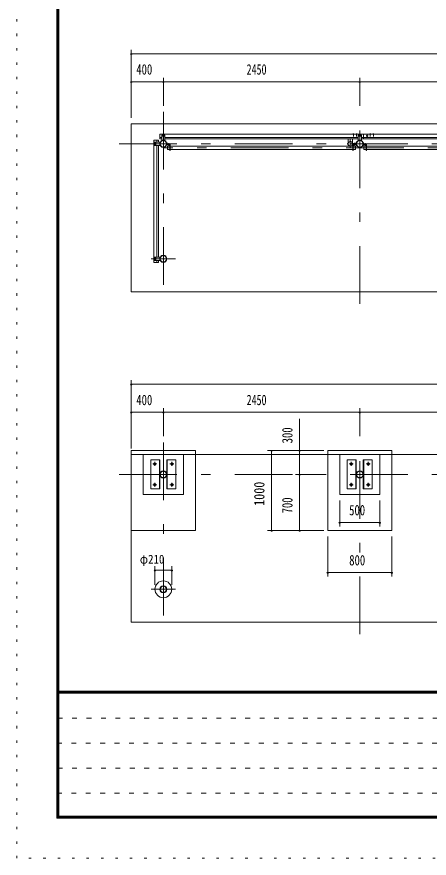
# Model space of a CAD drawing. Units: millimetres, scale not verified. Extents: x -26654 to 26660, y -10500 to 10500.
# Drawn here: x -3040 to 2104, y -10500 to 0 of the extents above; entities that cross this region are included whole.
import ezdxf
from ezdxf.enums import TextEntityAlignment as Align

# ---------------------------------------------------------------- set-up
doc = ezdxf.new("R2010")
doc.units = ezdxf.units.MM
doc.header["$LTSCALE"] = 60
for name, pattern in [('USER1', [3, 1, -2]), ('USER3', [24, 12, -5, 2, -5]), ('USER4', [3, 0.5, -2.5])]:
    doc.linetypes.add(name, pattern=pattern)
for name, color, linetype, lineweight in [('0-2_1-05BOLD', 7, 'Continuous', 18), ('0-3_1-25CENTER', 3, 'USER3', 18), ('0-5_1-55DIM', 3, 'Continuous', 18), ('0-C_F-F1PAPER', 5, 'Continuous', 18), ('0-D_F-E_J_ADD', 5, 'USER4', 18)]:
    doc.layers.add(name, color=color, linetype=linetype, lineweight=lineweight)
doc.styles.add('ＭＳ ゴシック', font='')
doc.styles.get('ＭＳ ゴシック').set_extended_font_data('MS Gothic')

msp = doc.modelspace()

# ---------------------------------------------------------------- linework, layer by layer
at = {"layer": '0-2_1-05BOLD'}
for p, q in [((1155.55, -1460.68), (1155.55, -1464.18)), ((1161.33, -1464.18), (1161.33, -1460.68)), ((1164.69, -1464.18), (1164.69, -1465.78)), ((1195.55, -1460.68), (1195.55, -1464.18)), ((1201.33, -1464.18), (1201.33, -1460.68)), ((1282.94, -1467.38), (1283.94, -1467.38)), ((1362.19, -1464.18), (1362.19, -1465.78)), ((1365.55, -1464.18), (1365.55, -1460.68)), ((1371.33, -1460.68), (1371.33, -1464.18)), ((1402.19, -1464.18), (1402.19, -1465.78)), ((1405.55, -1464.18), (1405.55, -1460.68)), ((1411.33, -1460.68), (1411.33, -1464.18)), ((-1322.11, -1600.33), (-1322.11, -1570.33)), ((-1317.11, -1565.33), (-1256.61, -1565.33)), ((-1291.61, -1565.33), (-1291.61, -1540.33)), ((-1232.06, -1505.78), (-1257.06, -1505.78)), ((-1257.06, -1523.38), (-1232.06, -1523.38)), ((-1197.06, -1475.28), (-1227.06, -1475.28)), ((-1220.56, -1481.78), (-1216.86, -1481.78)), ((-1216.86, -1489.78), (-1220.56, -1489.78)), ((-1203.56, -1481.78), (-1207.26, -1481.78)), ((-1207.26, -1489.78), (-1203.56, -1489.78)), ((1217.94, -1505.78), (-1192.06, -1505.78)), ((-1192.06, -1523.38), (1217.94, -1523.38)), ((-1167.5, -1593.33), (-1167.5, -1573.33)), ((1092.45, -1523.38), (1092.45, -1575.81)), ((1147.44, -1575.81), (1147.44, -1523.38)), ((1190.2, -1573.33), (1190.2, -1593.33)), ((1252.94, -1475.28), (1222.94, -1475.28)), ((1229.44, -1481.78), (1233.14, -1481.78)), ((1233.14, -1489.78), (1229.44, -1489.78)), ((1246.44, -1481.78), (1242.74, -1481.78)), ((1242.74, -1489.78), (1246.44, -1489.78)), ((1257.94, -1540.78), (1257.94, -1480.28)), ((1257.94, -1505.78), (1282.94, -1505.78)), ((1282.49, -1593.33), (1282.49, -1573.33)), ((1283.94, -1502.38), (1282.94, -1502.38)), ((1283.94, -1505.78), (4017.94, -1505.78)), ((-1315.61, -1580.53), (-1315.61, -1576.83)), ((-1315.61, -1590.13), (-1315.61, -1593.83)), ((-1307.61, -1576.83), (-1307.61, -1580.53)), ((-1307.61, -1593.83), (-1307.61, -1590.13)), ((-1291.61, -2999.33), (-1291.61, -1605.33)), ((-1274.01, -1605.33), (-1274.01, -2999.33)), ((-1162.3, -1595.33), (-1132.71, -1595.33)), ((-1132.71, -1598.53), (-1162.3, -1598.53)), ((-1130.7, -1613.13), (-1159.55, -1613.13)), ((1153.39, -1613.13), (-1127.51, -1613.13)), ((-1127.51, -1655.83), (1153.39, -1655.83)), ((1147.28, -1582.33), (1193.49, -1582.33)), ((1193.49, -1588.32), (1147.28, -1588.32)), ((1192.02, -1580.72), (1148.68, -1580.72)), ((1148.68, -1589.93), (1192.02, -1589.93)), ((1153.4, -1666.33), (1153.4, -1600.53)), ((1188.2, -1595.33), (1158.6, -1595.33)), ((1158.6, -1598.53), (1188.2, -1598.53)), ((1287.69, -1595.33), (1317.29, -1595.33)), ((1317.29, -1598.53), (1287.69, -1598.53)), ((1290.44, -1613.13), (1319.29, -1613.13)), ((1322.49, -1613.13), (3953.39, -1613.13)), ((3953.39, -1655.83), (1322.49, -1655.83)), ((-1322.11, -3004.33), (-1322.11, -3034.33)), ((-1317.11, -3039.33), (-1256.61, -3039.33)), ((-1315.61, -3014.53), (-1315.61, -3010.83)), ((-1315.61, -3024.13), (-1315.61, -3027.83)), ((-1307.61, -3010.83), (-1307.61, -3014.53)), ((-1307.61, -3027.83), (-1307.61, -3024.13)), ((-1291.61, -3039.33), (-1291.61, -3064.33)), ((-1274.01, -3064.33), (-1274.01, -3039.33)), ((9387.94, -5460.33), (-1612.05, -5460.33)), ((-1261.1, -5890.33), (-1261.1, -5530.32)), ((-1163, -5530.32), (-1163, -5890.33)), ((1188.9, -5890.33), (1188.9, -5530.32)), ((1287, -5530.32), (1287, -5890.33)), ((1487.94, -5960.33), (1487.94, -5460.33)), ((-1612.05, -6410.33), (-812.05, -6410.33))]:
    msp.add_line(p, q, dxfattribs=at)
for points in [[(9387.94, -3430.33), (-1612.06, -3430.33), (-1612.06, -1335.33), (9387.94, -1335.33)], [(-1207.06, -1482.89), (-1207.06, -1488.67), (-1212.06, -1491.55), (-1217.06, -1488.67), (-1217.06, -1482.89), (-1212.06, -1480)], [(1242.94, -1482.89), (1237.94, -1480), (1232.94, -1482.89), (1232.94, -1488.67), (1237.94, -1491.55), (1242.94, -1488.67)], [(1323.94, -1488.67), (1328.94, -1491.55), (1333.94, -1488.67), (1333.94, -1482.89), (1328.94, -1480), (1323.94, -1482.89)], [(-1308.72, -1590.33), (-1305.84, -1585.33), (-1308.72, -1580.33), (-1314.5, -1580.33), (-1317.39, -1585.33), (-1314.5, -1590.33)], [(-1308.72, -3014.33), (-1314.5, -3014.33), (-1317.39, -3019.33), (-1314.5, -3024.33), (-1308.72, -3024.33), (-1305.84, -3019.33)], [(1637.95, -6410.33), (1637.95, -5410.33), (837.95, -5410.33), (837.95, -6410.33)], [(-1256.6, -5890.33), (-1256.6, -5530.32), (-1368.6, -5530.32), (-1368.6, -5890.33)], [(-1055.5, -5530.32), (-1167.5, -5530.32), (-1167.5, -5890.33), (-1055.5, -5890.33)], [(1193.39, -5890.33), (1081.4, -5890.33), (1081.4, -5530.32), (1193.39, -5530.32)], [(1394.49, -5530.32), (1394.49, -5890.33), (1282.49, -5890.33), (1282.49, -5530.32)]]:
    msp.add_lwpolyline(points, close=True, dxfattribs=at)
for points in [[(-1257.06, -1523.38), (-1257.06, -1465.78), (1282.94, -1465.78), (1282.94, -1523.38), (1257.94, -1523.38)], [(1164.69, -1464.18), (1152.19, -1464.18), (1152.19, -1465.78)], [(1152.67, -1464.18), (1152.67, -1460.68), (1153.54, -1460.18), (1163.34, -1460.18), (1164.22, -1460.68), (1164.22, -1464.18)], [(1204.69, -1465.78), (1204.69, -1464.18), (1192.19, -1464.18), (1192.19, -1465.78)], [(1192.67, -1464.18), (1192.67, -1460.68), (1193.54, -1460.18), (1203.34, -1460.18), (1204.22, -1460.68), (1204.22, -1464.18)], [(4017.94, -1523.38), (1283.94, -1523.38), (1283.94, -1465.78), (9032.94, -1465.78), (9032.94, -1523.38), (9007.94, -1523.38)], [(1362.19, -1464.18), (1374.69, -1464.18), (1374.69, -1465.78)], [(1374.21, -1464.18), (1374.21, -1460.68), (1373.34, -1460.18), (1363.54, -1460.18), (1362.67, -1460.68), (1362.67, -1464.18)], [(1402.19, -1464.18), (1414.69, -1464.18), (1414.69, -1465.78)], [(1414.22, -1464.18), (1414.22, -1460.68), (1413.34, -1460.18), (1403.54, -1460.18), (1402.67, -1460.68), (1402.67, -1464.18)], [(-1274.01, -3064.33), (-1331.61, -3064.33), (-1331.61, -1540.33), (-1274.01, -1540.33), (-1274.01, -1565.33)], [(-1256.61, -1565.33), (-1256.61, -1605.33), (-1317.11, -1605.33)], [(-1232.06, -1480.28), (-1232.06, -1540.78), (-1192.06, -1540.78), (-1192.06, -1480.28)], [(-1167.5, -1573.33), (-1164.31, -1573.33), (-1164.31, -1593.33)], [(1193.39, -1593.33), (1193.39, -1573.33), (1190.2, -1573.33)], [(1217.94, -1480.28), (1217.94, -1540.78), (1257.94, -1540.78)], [(1282.49, -1573.33), (1285.69, -1573.33), (1285.69, -1593.33)], [(-1159.55, -1613.13), (-1159.55, -1655.83), (-1130.7, -1655.83)], [(-1130.71, -1600.53), (-1130.71, -1666.33), (-1127.51, -1666.33), (-1127.51, -1600.53)], [(1156.6, -1600.53), (1156.6, -1666.33), (1153.4, -1666.33)], [(1156.6, -1655.83), (1185.45, -1655.83), (1185.45, -1613.13), (1156.6, -1613.13)], [(1319.29, -1655.83), (1290.44, -1655.83), (1290.44, -1613.13)], [(1319.29, -1600.53), (1319.29, -1666.33), (1322.49, -1666.33), (1322.49, -1600.53)], [(-1256.61, -3039.33), (-1256.61, -2999.33), (-1317.11, -2999.33)], [(-1612.05, -5410.33), (-1612.05, -7555.33), (9387.94, -7555.33), (9387.94, -5410.33)], [(-812.05, -6410.33), (-812.05, -5410.33), (-1612.05, -5410.33)], [(-1462.05, -5460.33), (-1462.05, -5960.33), (-962.05, -5960.33), (-962.05, -5460.33)], [(987.95, -5460.33), (987.95, -5960.33), (1487.94, -5960.33)]]:
    msp.add_lwpolyline(points, dxfattribs=at)
for centre, radius in [((-1212.06, -1585.33), 44.55), ((-1212.06, -1585.33), 40.35), ((-1212.06, -1485.78), 6.25), ((-1212.06, -1485.78), 4.9), ((1119.94, -1585.33), 27.5), ((1237.94, -1585.33), 44.55), ((1237.94, -1585.33), 40.35), ((1237.94, -1485.78), 6.25), ((1237.94, -1485.78), 4.9), ((1328.94, -1485.78), 6.25), ((1328.94, -1485.78), 4.9), ((-1311.61, -1585.33), 6.25), ((-1311.61, -1585.33), 4.9), ((1088.59, -1585.33), 2.25), ((1286.35, -1585.33), 2.25), ((-1311.61, -3019.33), 6.25), ((-1311.61, -3019.33), 4.9), ((-1212.06, -3019.33), 44.55), ((-1212.06, -3019.33), 40.35), ((-1318.55, -5580.33), 14.5), ((-1212.05, -5710.33), 44.55), ((-1212.05, -5710.33), 40.35), ((-1105.55, -5580.33), 14.5), ((1131.45, -5580.33), 14.5), ((1237.95, -5710.33), 44.55), ((1237.95, -5710.33), 40.35), ((1344.45, -5580.33), 14.5), ((-1318.55, -5840.32), 14.5), ((-1105.55, -5840.32), 14.5), ((1131.45, -5840.32), 14.5), ((1344.45, -5840.32), 14.5), ((-1212.05, -7144.33), 105), ((-1212.05, -7144.33), 44.55), ((-1212.05, -7144.33), 40.35)]:
    msp.add_circle(centre, radius, dxfattribs=at)
for centre, radius, start, end in [((1154.11, -1462.49), 2.32, 51.45377, 90), ((1158.44, -1468.69), 8.51, 70.16867, 109.82912), ((1162.77, -1462.5), 2.32, 90, 128.53143), ((1194.11, -1462.49), 2.32, 51.45377, 90), ((1198.44, -1468.69), 8.51, 70.16867, 109.82912), ((1202.77, -1462.5), 2.32, 90, 128.53143), ((1364.11, -1462.49), 2.32, 51.45377, 90), ((1368.44, -1468.69), 8.51, 70.16867, 109.82912), ((1372.77, -1462.5), 2.32, 90, 128.53143), ((1404.11, -1462.49), 2.32, 51.45377, 90), ((1408.44, -1468.69), 8.51, 70.16867, 109.82912), ((1412.77, -1462.5), 2.32, 90, 128.53143), ((-1317.11, -1570.33), 5, 90, 180), ((-1311.61, -1576.83), 4, 0, 180), ((-1227.06, -1480.28), 5, 90, 180), ((-1220.56, -1485.78), 4, 90, 270), ((-1203.56, -1485.78), 4, 270, 90), ((-1197.06, -1480.28), 5, 0, 90), ((1119.94, -1585.33), 29.1, 9.09488, 180), ((1119.94, -1602.73), 44.9, 109.58864, 127.76454), ((1119.94, -1602.73), 44.9, 52.23546, 70.41136), ((1237.94, -1585.33), 46.15, 0, 174.27287), ((1222.94, -1480.28), 5, 90, 180), ((1229.44, -1485.78), 4, 90, 270), ((1246.44, -1485.78), 4, 270, 90), ((1252.94, -1480.28), 5, 0, 90), ((-1317.11, -1600.33), 5, 180, 270), ((-1311.61, -1593.83), 4, 180, 0), ((-1162.3, -1593.33), 5.2, 180, 270), ((-1162.3, -1593.33), 2, 180, 270), ((-1132.71, -1600.53), 5.2, 0, 90), ((-1132.71, -1600.53), 2, 0, 90), ((1088.59, -1585.33), 3.85, 51.34222, 0), ((1119.94, -1585.33), 29.1, 185.93016, 252.80957), ((1119.94, -1585.33), 29.1, 287.19043, 350.90512), ((1158.6, -1600.53), 5.2, 90, 180), ((1158.6, -1600.53), 2, 90, 180), ((1188.2, -1593.33), 2, 270, 0), ((1188.2, -1593.33), 5.2, 270, 0), ((1237.94, -1585.33), 46.15, 185.71837, 356.21085), ((1287.69, -1593.33), 5.2, 180, 270), ((1286.35, -1585.33), 3.85, 180, 127.90752), ((1287.69, -1593.33), 2, 180, 270), ((1317.29, -1600.53), 5.2, 0, 90), ((1317.29, -1600.53), 2, 0, 90), ((-1317.11, -3004.33), 5, 90, 180), ((-1317.11, -3034.33), 5, 180, 270), ((-1311.61, -3010.83), 4, 0, 180), ((-1311.61, -3027.83), 4, 180, 0)]:
    msp.add_arc(centre, radius, start, end, dxfattribs=at)
at = {"layer": '0-3_1-25CENTER'}
for p, q in [((-1212.06, -1185.33), (-1212.06, -3580.33)), ((1237.94, -3580.33), (1237.94, -1185.33)), ((1158.44, -1492.64), (1158.44, -1457.76)), ((1198.44, -1457.76), (1198.44, -1492.64)), ((1328.94, -1505.78), (1328.94, -1465.78)), ((1368.44, -1457.76), (1368.44, -1492.64)), ((1408.44, -1492.64), (1408.44, -1457.76)), ((-1311.61, -1567.83), (-1311.61, -1602.83)), ((-1194.56, -1485.78), (-1229.56, -1485.78)), ((1119.94, -1640.33), (1119.94, -1530.33)), ((1170.42, -1574.56), (1170.42, -1596.09)), ((1220.44, -1485.78), (1255.44, -1485.78)), ((1316.44, -1485.78), (1341.44, -1485.78)), ((-1762.06, -1585.33), (9537.94, -1585.33)), ((8987.94, -1634.48), (-1212.06, -1634.48)), ((-1142.5, -1618.13), (-1142.5, -1576.33)), ((1168.39, -1618.13), (1168.39, -1576.33)), ((1307.49, -1576.33), (1307.49, -1618.13)), ((-1362.06, -3019.33), (-1062.06, -3019.33)), ((-1311.61, -3036.83), (-1311.61, -3001.83)), ((-1212.05, -5310.33), (-1212.05, -7705.33)), ((1237.95, -7705.33), (1237.95, -5310.33)), ((-1318.55, -5605.33), (-1318.55, -5555.33)), ((-1105.55, -5605.33), (-1105.55, -5555.33)), ((1131.45, -5605.33), (1131.45, -5555.33)), ((1344.45, -5605.33), (1344.45, -5555.33)), ((-1293.55, -5580.33), (-1343.55, -5580.33)), ((-1130.55, -5580.33), (-1080.55, -5580.33)), ((1156.45, -5580.33), (1106.45, -5580.33)), ((1319.45, -5580.33), (1369.45, -5580.33)), ((-1762.05, -5710.33), (9537.94, -5710.33)), ((-1343.55, -5840.32), (-1293.55, -5840.32)), ((-1318.55, -5865.32), (-1318.55, -5815.32)), ((-1130.55, -5840.32), (-1080.55, -5840.32)), ((-1105.55, -5815.32), (-1105.55, -5865.32)), ((1106.45, -5840.32), (1156.45, -5840.32)), ((1131.45, -5815.32), (1131.45, -5865.32)), ((1319.45, -5840.32), (1369.45, -5840.32)), ((1344.45, -5815.32), (1344.45, -5865.32)), ((-1362.05, -7144.33), (-1062.05, -7144.33))]:
    msp.add_line(p, q, dxfattribs=at)
at = {"layer": '0-5_1-55DIM'}
for p, q in [((-1612.06, -410.33), (-1612.06, -1260.33)), ((-1602.06, -460.33), (-1622.06, -460.33)), ((-1612.06, -460.33), (9387.94, -460.33)), ((-1602.06, -810.33), (-1622.06, -810.33)), ((9387.94, -810.33), (-1612.06, -810.33)), ((-1202.06, -810.33), (-1222.06, -810.33)), ((-1212.06, -1110.33), (-1212.06, -760.33)), ((1247.94, -810.33), (1227.94, -810.33)), ((1237.94, -1110.33), (1237.94, -760.33)), ((-1602.05, -4585.33), (-1622.05, -4585.33)), ((-1612.05, -5385.33), (-1612.05, -4535.33)), ((-1612.05, -4585.33), (9387.94, -4585.33)), ((-1212.05, -4885.33), (-1212.05, -5235.33)), ((1237.95, -5235.33), (1237.95, -4885.33)), ((-1602.05, -4935.33), (-1622.05, -4935.33)), ((9387.94, -4935.33), (-1612.05, -4935.33)), ((-1202.05, -4935.33), (-1222.05, -4935.33)), ((487.95, -6410.33), (487.95, -5017.83)), ((1247.95, -4935.33), (1227.95, -4935.33)), ((787.95, -5410.33), (87.95, -5410.33)), ((147.95, -5410.33), (127.95, -5410.33)), ((137.95, -6410.33), (137.95, -5410.33)), ((137.95, -5410.33), (137.95, -6410.33)), ((497.95, -5410.33), (477.95, -5410.33)), ((487.95, -5710.33), (487.95, -5410.33)), ((762.95, -5710.33), (437.94, -5710.33)), ((497.95, -5710.33), (477.95, -5710.33)), ((487.95, -6410.33), (487.95, -5710.33)), ((987.95, -6360.33), (987.95, -6035.33)), ((1487.94, -6035.33), (1487.94, -6360.33)), ((997.95, -6310.33), (977.95, -6310.33)), ((987.95, -6310.33), (1487.94, -6310.33)), ((1487.94, -6310.33), (987.95, -6310.33)), ((1497.94, -6310.33), (1477.94, -6310.33)), ((87.95, -6410.33), (787.95, -6410.33)), ((147.95, -6410.33), (127.95, -6410.33)), ((497.95, -6410.33), (477.95, -6410.33)), ((837.95, -6485.33), (837.95, -6985.33)), ((1637.95, -6985.33), (1637.95, -6485.33)), ((-1307.05, -6907.33), (-1327.05, -6907.33)), ((-1317.05, -6857.33), (-1317.05, -7086.91)), ((-1107.05, -6907.33), (-1317.05, -6907.33)), ((-1097.05, -6907.33), (-1117.05, -6907.33)), ((-1107.05, -7086.91), (-1107.05, -6857.33)), ((847.95, -6935.33), (827.95, -6935.33)), ((837.95, -6935.33), (1637.95, -6935.33)), ((837.95, -6935.33), (1637.95, -6935.33)), ((1647.95, -6935.33), (1627.95, -6935.33))]:
    msp.add_line(p, q, dxfattribs=at)
for centre in [(-1612.06, -460.33), (-1612.06, -810.33), (-1212.06, -810.33), (1237.94, -810.33), (-1612.05, -4585.33), (-1612.05, -4935.33), (-1212.05, -4935.33), (1237.95, -4935.33), (137.95, -5410.33), (487.95, -5410.33), (487.95, -5710.33), (987.95, -6310.33), (1487.94, -6310.33), (137.95, -6410.33), (487.95, -6410.33), (-1317.05, -6907.33), (-1107.05, -6907.33), (837.95, -6935.33), (1637.95, -6935.33)]:
    msp.add_arc(centre, 10, 180, 0, dxfattribs=at)
at = {"layer": '0-C_F-F1PAPER'}
for p, q in [((26135.28, -8415), (-2514.72, -8415)), ((-2514.72, -8417.5), (26135.28, -8417.5)), ((26135.28, -8420), (-2514.72, -8420)), ((-2514.72, -8422.5), (26135.28, -8422.5)), ((26135.28, -8425), (-2514.72, -8425)), ((-2514.72, -8427.5), (26135.28, -8427.5)), ((26135.28, -8430), (-2514.72, -8430)), ((-2514.72, -8432.5), (26135.28, -8432.5)), ((26135.28, -8435), (-2514.72, -8435)), ((-2514.72, -8437.5), (26135.28, -8437.5)), ((26135.28, -8440), (-2514.72, -8440))]:
    msp.add_line(p, q, dxfattribs=at)
at = {"layer": '0-C_F-F1PAPER', "color": 6, "linetype": 'USER1'}
for p, q in [((15710.28, -8752), (-2539.72, -8752)), ((-2539.72, -9064), (15710.28, -9064)), ((15710.28, -9376), (-2539.72, -9376)), ((-2539.72, -9688), (13202.28, -9688))]:
    msp.add_line(p, q, dxfattribs=at)
at = {"layer": '0-C_F-F1PAPER'}
for points in [[(26160.28, -10000), (26160.28, 10100), (-2539.72, 10100), (-2539.72, -10000)], [(26157.78, -9997.5), (26157.78, 10097.5), (-2537.22, 10097.5), (-2537.22, -9997.5)], [(26155.28, -9995), (-2534.72, -9995), (-2534.72, 10095), (26155.28, 10095)], [(26152.78, -9992.5), (26152.78, 10092.5), (-2532.22, 10092.5), (-2532.22, -9992.5)], [(26150.28, -9990), (-2529.72, -9990), (-2529.72, 10090), (26150.28, 10090)], [(26147.78, -9987.5), (26147.78, 10087.5), (-2527.22, 10087.5), (-2527.22, -9987.5)], [(26145.28, -9985), (-2524.72, -9985), (-2524.72, 10085), (26145.28, 10085)], [(26142.78, -9982.5), (26142.78, 10082.5), (-2522.22, 10082.5), (-2522.22, -9982.5)], [(26140.28, -9980), (26140.28, 10080), (-2519.72, 10080), (-2519.72, -9980)], [(26137.78, -9977.5), (26137.78, 10077.5), (-2517.22, 10077.5), (-2517.22, -9977.5)], [(26135.28, -9975), (-2514.72, -9975), (-2514.72, 10075), (26135.28, 10075)]]:
    msp.add_lwpolyline(points, close=True, dxfattribs=at)
at = {"layer": '0-D_F-E_J_ADD'}
msp.add_lwpolyline([(26660.28, -10500), (-3039.72, -10500), (-3039.72, 10500), (26660.28, 10500)], close=True, dxfattribs=at)

# ---------------------------------------------------------------- texts
at = {"layer": '0-5_1-55DIM', "color": 7, "style": 'ＭＳ ゴシック'}
for s, height, width, p in [('400', 130.2, 0.75, (-1549.68, -760.33)), ('2450', 130.2, 0.7, (-173.07, -760.33)), ('400', 130.2, 0.75, (-1549.67, -4885.33)), ('2450', 130.2, 0.7, (-173.06, -4885.33)), ('500', 130.2, 0.75, (1105.5, -6260.33)), ('φ210', 110.7, 0.9, (-1505.8, -6857.33)), ('800', 130.2, 0.75, (1106.54, -6885.33))]:
    msp.add_text(s, height=height, dxfattribs=dict(at, width=width)).set_placement(p, align=Align.BOTTOM_LEFT)
for s, width, p in [('300', 0.75, (437.95, -5323.18)), ('1000', 0.85, (87.95, -6103.13)), ('700', 0.75, (437.95, -6197.33))]:
    msp.add_text(s, height=130.2, rotation=90, dxfattribs=dict(at, width=width)).set_placement(p, align=Align.BOTTOM_LEFT)

doc.saveas('drawing.dxf')
